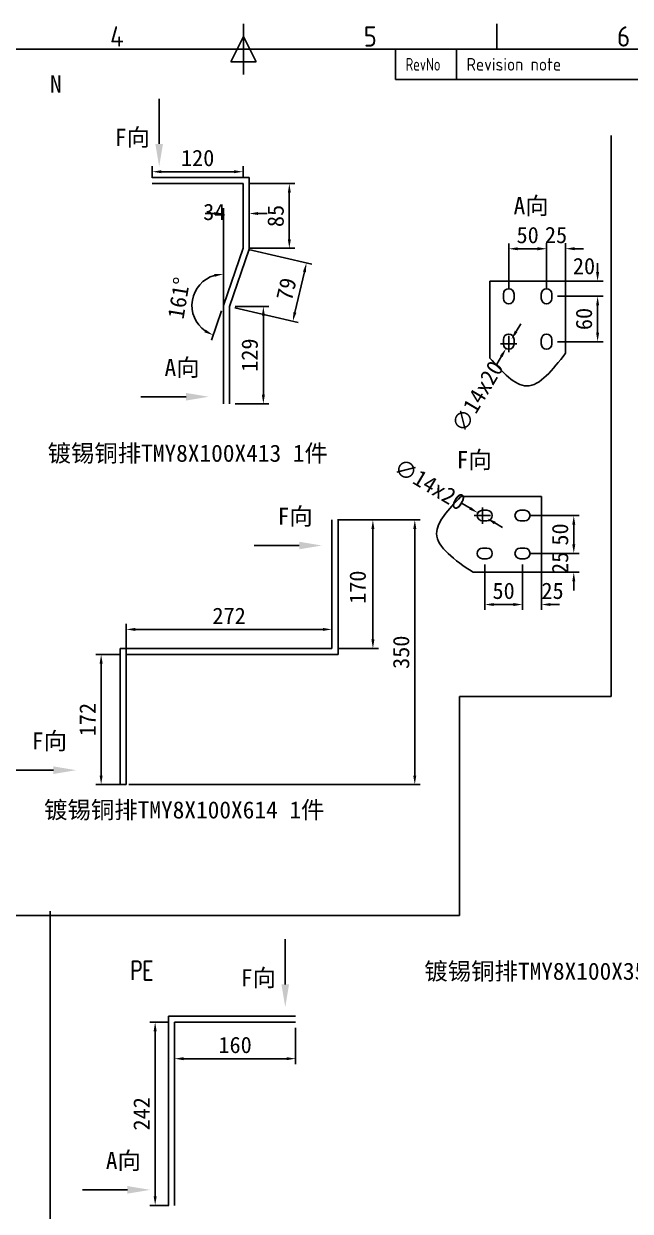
# Model space of a CAD drawing. Extents: x -48968009 to 2588125, y -43922717 to 2.
# Drawn here: x 2491233 to 2492035, y -615326 to -613756 of the extents above; entities that cross this region are included whole.
import ezdxf
from ezdxf.enums import TextEntityAlignment as Align

# ---------------------------------------------------------------- set-up
doc = ezdxf.new("R2010")
doc.units = 0
doc.header["$LTSCALE"] = 1000
doc.header["$MEASUREMENT"] = 0
doc.layers.get('DEFPOINTS').update_dxf_attribs({"linetype": 'CONTINUOUS'})
for name, color, linetype in [('$1-强电干线', 7, 'CONTINUOUS'), ('FRAME025', 7, 'CONTINUOUS'), ('FRAME050', 6, 'CONTINUOUS'), ('FRAME070', 5, 'CONTINUOUS'), ('图层4', 221, 'CONTINUOUS'), ('图层6', 221, 'CONTINUOUS')]:
    doc.layers.add(name, color=color, linetype=linetype)
doc.styles.add('_TCH_DIM', font='SIMPLEX', dxfattribs={"width": 0.8, "height": 3.5, "bigfont": 'HZTXT'})
doc.styles.add('ISOCP', font='isocp.shx')
doc.dimstyles.new('NORMAL', dxfattribs={"dimscale": 0.2, "dimtxt": 0.18, "dimasz": 0.18, "dimexe": 0.18, "dimexo": 0.0625, "dimgap": 0.09, "dimtad": 0, "dimtih": 1, "dimtoh": 1, "dimdec": 4, "dimzin": 0, "dimdsep": 46, "dimtxsty": 'Standard', "dimcen": 0.09, "dimadec": 0, "dimazin": 0, "dimtfac": 1, "dimtdec": 4, "dimtofl": 0, "dimtmove": 0, "dimatfit": 3, "dimfxl": 1, "dimtolj": 1, "dimtzin": 0, "dimarcsym": 0})

# ---------------------------------------------------------------- blocks, each defined once
blk = doc.blocks.new('SAFSDF')
at = {"layer": 'FRAME050'}
for p, q in [((2409272.5, -560567.3), (2409272.5, -560478.2)), ((2409717.7, -560522.8), (2409717.7, -560478.2)), ((2409272.5, -560500.5), (2409250.2, -560545)), ((2409294.7, -560545), (2409272.5, -560500.5)), ((2409250.2, -560545), (2409294.7, -560545))]:
    blk.add_line(p, q, dxfattribs=at)
at = {"layer": 'FRAME070'}
for p, q in [((2411053.3, -560522.8), (2407491.6, -560522.8)), ((2409539.6, -560576.2), (2409539.6, -560522.8)), ((2409646.4, -560576.2), (2409646.4, -560522.8)), ((2409539.6, -560576.2), (2411053.3, -560576.2))]:
    blk.add_line(p, q, dxfattribs=at)
at = {"layer": 'FRAME025', "ltscale": 0.8, "style": 'ISOCP', "width": 0.8}
blk.add_text('RevNo', height=22.26, dxfattribs=at).set_placement((2409557.4, -560549.5), align=Align.MIDDLE_LEFT)
at = {"layer": 'FRAME025', "style": 'ISOCP'}
blk.add_text('Revision note', height=22.261, dxfattribs=at).set_placement((2409664.2, -560549.5), align=Align.MIDDLE_LEFT)
at = {"layer": 'FRAME050', "style": 'ISOCP'}
for s, p in [('4', (2409049.9, -560500.5)), ('5', (2409495.1, -560500.5)), ('6', (2409940.3, -560500.5))]:
    blk.add_text(s, height=35.6, dxfattribs=at).set_placement(p, align=Align.MIDDLE)
blk = doc.blocks.new('*D757')
at = {"layer": 'DEFPOINTS', "color": 0}
for p in [(2441592.4, -570696.2), (2441592.4, -570746.2), (2441657.2, -570746.2)]:
    blk.add_point(p, dxfattribs=at)
at = {"layer": '图层4', "lineweight": -2}
for p, q in [((2441599.9, -570696.2), (2441664.4, -570696.2)), ((2441657.2, -570708.2), (2441657.2, -570734.2)), ((2441599.9, -570746.2), (2441664.4, -570746.2))]:
    blk.add_line(p, q, dxfattribs=at)
at = {"layer": '图层4'}
for points in [[(2441655.2, -570708.2), (2441659.2, -570708.2), (2441657.2, -570696.2)], [(2441655.2, -570734.2), (2441659.2, -570734.2), (2441657.2, -570746.2)]]:
    blk.add_solid(points, dxfattribs=at)
at = {"layer": '图层4', "insert": (2441639.2, -570721.2), "char_height": 21.6, "attachment_point": 5, "rotation": 90}
blk.add_mtext('\\A1;50', dxfattribs=at)
blk = doc.blocks.new('*D758')
at = {"layer": 'DEFPOINTS', "color": 0}
for p in [(2441626, -570746.2), (2441607.3, -570771.2), (2441657.2, -570771.2)]:
    blk.add_point(p, dxfattribs=at)
at = {"layer": '图层4', "lineweight": -2}
for p, q in [((2441657.2, -570734.2), (2441657.2, -570722.2)), ((2441633.5, -570746.2), (2441664.4, -570746.2)), ((2441614.8, -570771.2), (2441664.4, -570771.2)), ((2441657.2, -570783.2), (2441657.2, -570795.2))]:
    blk.add_line(p, q, dxfattribs=at)
at = {"layer": '图层4'}
for points in [[(2441655.2, -570734.2), (2441659.2, -570734.2), (2441657.2, -570746.2)], [(2441655.2, -570783.2), (2441659.2, -570783.2), (2441657.2, -570771.2)]]:
    blk.add_solid(points, dxfattribs=at)
at = {"layer": '图层4', "insert": (2441639.2, -570758.7), "char_height": 21.6, "attachment_point": 5, "rotation": 90}
blk.add_mtext('\\A1;25', dxfattribs=at)
blk = doc.blocks.new('*D759')
at = {"layer": 'DEFPOINTS', "color": 0}
for p in [(2441589.4, -570753.2), (2441614.4, -570753.2), (2441614.4, -570813.8)]:
    blk.add_point(p, dxfattribs=at)
at = {"layer": '图层4', "lineweight": -2}
for p, q in [((2441589.4, -570760.7), (2441589.4, -570821)), ((2441614.4, -570760.7), (2441614.4, -570821)), ((2441577.4, -570813.8), (2441565.4, -570813.8)), ((2441626.4, -570813.8), (2441638.4, -570813.8))]:
    blk.add_line(p, q, dxfattribs=at)
at = {"layer": '图层4'}
for points in [[(2441577.4, -570811.8), (2441577.4, -570815.8), (2441589.4, -570813.8)], [(2441626.4, -570811.8), (2441626.4, -570815.8), (2441614.4, -570813.8)]]:
    blk.add_solid(points, dxfattribs=at)
at = {"layer": '图层4', "insert": (2441629.1, -570795.8), "char_height": 21.6, "attachment_point": 5}
blk.add_mtext('\\A1;25', dxfattribs=at)
blk = doc.blocks.new('*D760')
at = {"layer": 'DEFPOINTS', "color": 0}
for p in [(2441539.4, -570753.2), (2441589.4, -570772), (2441539.4, -570813.8)]:
    blk.add_point(p, dxfattribs=at)
at = {"layer": '图层4', "lineweight": -2}
for p, q in [((2441539.4, -570760.7), (2441539.4, -570821)), ((2441589.4, -570779.5), (2441589.4, -570821)), ((2441577.4, -570813.8), (2441551.4, -570813.8))]:
    blk.add_line(p, q, dxfattribs=at)
at = {"layer": '图层4'}
for points in [[(2441551.4, -570811.8), (2441551.4, -570815.8), (2441539.4, -570813.8)], [(2441577.4, -570811.8), (2441577.4, -570815.8), (2441589.4, -570813.8)]]:
    blk.add_solid(points, dxfattribs=at)
at = {"layer": '图层4', "insert": (2441564.4, -570795.8), "char_height": 21.6, "attachment_point": 5}
blk.add_mtext('\\A1;50', dxfattribs=at)
blk = doc.blocks.new('*D761')
at = {"layer": 'DEFPOINTS', "color": 0}
for p in [(2441530.4, -570692.7), (2441542.4, -570699.8)]:
    blk.add_point(p, dxfattribs=at)
at = {"layer": '图层4', "lineweight": -2}
for p, q in [((2441520, -570686.5), (2441509.7, -570680.4)), ((2441536.4, -570707), (2441536.4, -570685.4)), ((2441525.6, -570696.2), (2441547.2, -570696.2)), ((2441552.7, -570706), (2441563, -570712.1))]:
    blk.add_line(p, q, dxfattribs=at)
blk.add_arc((2441536.4, -570696.2), 7, 90.2985, 180, dxfattribs=at)
at = {"layer": '图层4'}
for points in [[(2441521.1, -570684.8), (2441519, -570688.2), (2441530.4, -570692.7)], [(2441553.7, -570704.2), (2441551.7, -570707.7), (2441542.4, -570699.8)]]:
    blk.add_solid(points, dxfattribs=at)
at = {"layer": '图层4', "insert": (2441466.9, -570654.9), "char_height": 21.6, "attachment_point": 5, "rotation": 329.2313}
blk.add_mtext('\\A1;∅14x20', dxfattribs=at)
blk = doc.blocks.new('*D1867')
at = {"layer": 'DEFPOINTS', "color": 0}
for p in [(2445459.9, -622923.4), (2445409.9, -622983.2), (2445459.9, -622983.2)]:
    blk.add_point(p, dxfattribs=at)
at = {"layer": '图层4', "lineweight": -2}
for p, q in [((2445409.9, -622975.7), (2445409.9, -622916.2)), ((2445459.9, -622975.7), (2445459.9, -622916.2)), ((2445421.9, -622923.4), (2445447.9, -622923.4))]:
    blk.add_line(p, q, dxfattribs=at)
at = {"layer": '图层4'}
for points in [[(2445421.9, -622921.4), (2445421.9, -622925.4), (2445409.9, -622923.4)], [(2445447.9, -622921.4), (2445447.9, -622925.4), (2445459.9, -622923.4)]]:
    blk.add_solid(points, dxfattribs=at)
at = {"layer": '图层4', "insert": (2445434.9, -622905.4), "char_height": 21.6, "attachment_point": 5}
blk.add_mtext('\\A1;50', dxfattribs=at)
blk = doc.blocks.new('*D1868')
at = {"layer": 'DEFPOINTS', "color": 0}
for p in [(2445484.9, -622923.3), (2445459.9, -622954.5), (2445484.9, -622973.2)]:
    blk.add_point(p, dxfattribs=at)
at = {"layer": '图层4', "lineweight": -2}
for p, q in [((2445459.9, -622947), (2445459.9, -622916.1)), ((2445484.9, -622965.7), (2445484.9, -622916.1)), ((2445447.9, -622923.3), (2445435.9, -622923.3)), ((2445496.9, -622923.3), (2445508.9, -622923.3))]:
    blk.add_line(p, q, dxfattribs=at)
at = {"layer": '图层4'}
for points in [[(2445447.9, -622921.3), (2445447.9, -622925.3), (2445459.9, -622923.3)], [(2445496.9, -622921.3), (2445496.9, -622925.3), (2445484.9, -622923.3)]]:
    blk.add_solid(points, dxfattribs=at)
at = {"layer": '图层4', "insert": (2445472.4, -622905.3), "char_height": 21.6, "attachment_point": 5}
blk.add_mtext('\\A1;25', dxfattribs=at)
blk = doc.blocks.new('*D1869')
at = {"layer": 'DEFPOINTS', "color": 0}
for p in [(2445466.9, -622966.2), (2445527.4, -622966.2), (2445466.9, -622986.2)]:
    blk.add_point(p, dxfattribs=at)
at = {"layer": '图层4', "lineweight": -2}
for p, q in [((2445527.4, -622954.2), (2445527.4, -622942.2)), ((2445474.4, -622966.2), (2445534.6, -622966.2)), ((2445474.4, -622986.2), (2445534.6, -622986.2)), ((2445527.4, -622998.2), (2445527.4, -623010.2))]:
    blk.add_line(p, q, dxfattribs=at)
at = {"layer": '图层4'}
for points in [[(2445525.4, -622954.2), (2445529.4, -622954.2), (2445527.4, -622966.2)], [(2445525.4, -622998.2), (2445529.4, -622998.2), (2445527.4, -622986.2)]]:
    blk.add_solid(points, dxfattribs=at)
at = {"layer": '图层4', "insert": (2445509.4, -622946.4), "char_height": 21.6, "attachment_point": 5}
blk.add_mtext('\\A1;20', dxfattribs=at)
blk = doc.blocks.new('*D1870')
at = {"layer": 'DEFPOINTS', "color": 0}
for p in [(2445485.6, -622986.2), (2445466.9, -623046.2), (2445527.4, -623046.2)]:
    blk.add_point(p, dxfattribs=at)
at = {"layer": '图层4', "lineweight": -2}
for p, q in [((2445493.1, -622986.2), (2445534.6, -622986.2)), ((2445527.4, -622998.2), (2445527.4, -623034.2)), ((2445474.4, -623046.2), (2445534.6, -623046.2))]:
    blk.add_line(p, q, dxfattribs=at)
at = {"layer": '图层4'}
for points in [[(2445525.4, -622998.2), (2445529.4, -622998.2), (2445527.4, -622986.2)], [(2445525.4, -623034.2), (2445529.4, -623034.2), (2445527.4, -623046.2)]]:
    blk.add_solid(points, dxfattribs=at)
at = {"layer": '图层4', "insert": (2445509.4, -623016.2), "char_height": 21.6, "attachment_point": 5, "rotation": 90}
blk.add_mtext('\\A1;60', dxfattribs=at)
blk = doc.blocks.new('*D1871')
at = {"layer": 'DEFPOINTS', "color": 0}
for p in [(2445413.5, -623043.1), (2445406.3, -623055.2)]:
    blk.add_point(p, dxfattribs=at)
at = {"layer": '图层4', "lineweight": -2}
for p, q in [((2445419.6, -623032.8), (2445425.7, -623022.5)), ((2445409.9, -623060), (2445409.9, -623038.4)), ((2445399.1, -623049.2), (2445420.7, -623049.2)), ((2445400.2, -623065.5), (2445394, -623075.8))]:
    blk.add_line(p, q, dxfattribs=at)
at = {"layer": '图层4'}
for points in [[(2445417.9, -623031.8), (2445421.3, -623033.9), (2445413.5, -623043.1)], [(2445398.4, -623064.5), (2445401.9, -623066.5), (2445406.3, -623055.2)]]:
    blk.add_solid(points, dxfattribs=at)
at = {"layer": '图层4', "insert": (2445368.5, -623118.7), "char_height": 21.6, "attachment_point": 5, "rotation": 59.2313}
blk.add_mtext('\\A1;∅14x20', dxfattribs=at)
blk = doc.blocks.new('*D1991')
at = {"layer": 'DEFPOINTS', "color": 0}
for p in [(2491368.3, -614589.7), (2491335.1, -614761.7), (2491368.3, -614761.7)]:
    blk.add_point(p, dxfattribs=at)
at = {"layer": '图层4', "lineweight": -2}
for p, q in [((2491360.8, -614589.7), (2491327.9, -614589.7)), ((2491335.1, -614601.7), (2491335.1, -614749.7)), ((2491360.8, -614761.7), (2491327.9, -614761.7))]:
    blk.add_line(p, q, dxfattribs=at)
at = {"layer": '图层4'}
for points in [[(2491333.1, -614601.7), (2491337.1, -614601.7), (2491335.1, -614589.7)], [(2491333.1, -614749.7), (2491337.1, -614749.7), (2491335.1, -614761.7)]]:
    blk.add_solid(points, dxfattribs=at)
at = {"layer": '图层4', "insert": (2491317.1, -614675.7), "char_height": 21.6, "attachment_point": 5, "rotation": 90}
blk.add_mtext('\\A1;172', dxfattribs=at)
blk = doc.blocks.new('*D1992')
at = {"layer": 'DEFPOINTS', "color": 0}
for p in [(2491640.3, -614556.5), (2491640.3, -614561.7), (2491368.3, -614607.9)]:
    blk.add_point(p, dxfattribs=at)
at = {"layer": '图层4', "lineweight": -2}
for p, q in [((2491368.3, -614600.4), (2491368.3, -614549.3)), ((2491640.3, -614554.2), (2491640.3, -614549.3)), ((2491380.3, -614556.5), (2491628.3, -614556.5))]:
    blk.add_line(p, q, dxfattribs=at)
at = {"layer": '图层4'}
for points in [[(2491380.3, -614554.5), (2491380.3, -614558.5), (2491368.3, -614556.5)], [(2491628.3, -614554.5), (2491628.3, -614558.5), (2491640.3, -614556.5)]]:
    blk.add_solid(points, dxfattribs=at)
at = {"layer": '图层4', "insert": (2491504.3, -614538.5), "char_height": 21.6, "attachment_point": 5}
blk.add_mtext('\\A1;272', dxfattribs=at)
blk = doc.blocks.new('*D1993')
at = {"layer": 'DEFPOINTS', "color": 0}
for p in [(2491640.3, -614411.7), (2491694.4, -614411.7), (2491640.3, -614581.7)]:
    blk.add_point(p, dxfattribs=at)
at = {"layer": '图层4', "lineweight": -2}
for p, q in [((2491647.8, -614411.7), (2491701.6, -614411.7)), ((2491694.4, -614569.7), (2491694.4, -614423.7)), ((2491647.8, -614581.7), (2491701.6, -614581.7))]:
    blk.add_line(p, q, dxfattribs=at)
at = {"layer": '图层4'}
for points in [[(2491692.4, -614423.7), (2491696.4, -614423.7), (2491694.4, -614411.7)], [(2491692.4, -614569.7), (2491696.4, -614569.7), (2491694.4, -614581.7)]]:
    blk.add_solid(points, dxfattribs=at)
at = {"layer": '图层4', "insert": (2491674.4, -614500.7), "char_height": 21.6, "attachment_point": 5, "rotation": 90}
blk.add_mtext('\\A1;170', dxfattribs=at)
blk = doc.blocks.new('*D1994')
at = {"layer": 'DEFPOINTS', "color": 0}
for p in [(2491640.3, -614411.7), (2491364.3, -614761.7), (2491749.8, -614761.7)]:
    blk.add_point(p, dxfattribs=at)
at = {"layer": '图层4', "lineweight": -2}
for p, q in [((2491647.8, -614411.7), (2491757, -614411.7)), ((2491749.8, -614423.7), (2491749.8, -614749.7)), ((2491371.8, -614761.7), (2491757, -614761.7))]:
    blk.add_line(p, q, dxfattribs=at)
at = {"layer": '图层4'}
for points in [[(2491747.8, -614423.7), (2491751.8, -614423.7), (2491749.8, -614411.7)], [(2491747.8, -614749.7), (2491751.8, -614749.7), (2491749.8, -614761.7)]]:
    blk.add_solid(points, dxfattribs=at)
at = {"layer": '图层4', "insert": (2491731.8, -614586.7), "char_height": 21.6, "attachment_point": 5, "rotation": 90}
blk.add_mtext('\\A1;350', dxfattribs=at)
blk = doc.blocks.new('*D1995')
at = {"layer": 'DEFPOINTS', "color": 0}
for p in [(2491504.7, -614129.6), (2491504.7, -614258.2), (2491549.6, -614258.2)]:
    blk.add_point(p, dxfattribs=at)
at = {"layer": '图层6', "lineweight": -2}
for p, q in [((2491512.2, -614129.6), (2491556.8, -614129.6)), ((2491549.6, -614141.6), (2491549.6, -614246.2)), ((2491512.2, -614258.2), (2491556.8, -614258.2))]:
    blk.add_line(p, q, dxfattribs=at)
at = {"layer": '图层6'}
for points in [[(2491547.6, -614141.6), (2491551.6, -614141.6), (2491549.6, -614129.6)], [(2491547.6, -614246.2), (2491551.6, -614246.2), (2491549.6, -614258.2)]]:
    blk.add_solid(points, dxfattribs=at)
at = {"layer": '图层6', "insert": (2491531.6, -614193.9), "char_height": 21.6, "attachment_point": 5, "rotation": 90}
blk.add_mtext('\\A1;129', dxfattribs=at)
blk = doc.blocks.new('*D1996')
at = {"layer": 'DEFPOINTS', "color": 0}
for p in [(2491522.7, -614052.6), (2491504.7, -614129.6), (2491588.5, -614149.2)]:
    blk.add_point(p, dxfattribs=at)
at = {"layer": '图层6', "lineweight": -2}
for p, q in [((2491530, -614054.3), (2491613.6, -614073.8)), ((2491603.8, -614083.9), (2491591.3, -614137.5)), ((2491512, -614131.3), (2491595.6, -614150.8))]:
    blk.add_line(p, q, dxfattribs=at)
at = {"layer": '图层6'}
for points in [[(2491601.9, -614083.4), (2491605.8, -614084.3), (2491606.5, -614072.2)], [(2491589.3, -614137), (2491593.2, -614137.9), (2491588.5, -614149.2)]]:
    blk.add_solid(points, dxfattribs=at)
at = {"layer": '图层6', "insert": (2491580, -614106.6), "char_height": 21.6, "attachment_point": 5, "rotation": 76.838}
blk.add_mtext('\\A1;79', dxfattribs=at)
blk = doc.blocks.new('*D1997')
at = {"layer": 'DEFPOINTS', "color": 0}
for p in [(2491522.7, -613967.2), (2491522.7, -614052.6), (2491583.9, -614052.6)]:
    blk.add_point(p, dxfattribs=at)
at = {"layer": '图层6', "lineweight": -2}
for p, q in [((2491530.2, -613967.2), (2491591.1, -613967.2)), ((2491583.9, -613979.2), (2491583.9, -614040.6)), ((2491530.2, -614052.6), (2491591.1, -614052.6))]:
    blk.add_line(p, q, dxfattribs=at)
at = {"layer": '图层6'}
for points in [[(2491581.9, -613979.2), (2491585.9, -613979.2), (2491583.9, -613967.2)], [(2491581.9, -614040.6), (2491585.9, -614040.6), (2491583.9, -614052.6)]]:
    blk.add_solid(points, dxfattribs=at)
at = {"layer": '图层6', "insert": (2491565.9, -614009.9), "char_height": 21.6, "attachment_point": 5, "rotation": 90}
blk.add_mtext('\\A1;85', dxfattribs=at)
blk = doc.blocks.new('*D1998')
at = {"layer": 'DEFPOINTS', "color": 0}
for p in [(2491402.7, -613951.4), (2491402.7, -613967.2), (2491522.7, -613967.2)]:
    blk.add_point(p, dxfattribs=at)
at = {"layer": '图层6', "lineweight": -2}
for p, q in [((2491402.7, -613959.7), (2491402.7, -613944.2)), ((2491510.7, -613951.4), (2491414.7, -613951.4)), ((2491522.7, -613959.7), (2491522.7, -613944.2))]:
    blk.add_line(p, q, dxfattribs=at)
at = {"layer": '图层6'}
for points in [[(2491414.7, -613949.4), (2491414.7, -613953.4), (2491402.7, -613951.4)], [(2491510.7, -613949.4), (2491510.7, -613953.4), (2491522.7, -613951.4)]]:
    blk.add_solid(points, dxfattribs=at)
at = {"layer": '图层6', "insert": (2491462.7, -613933.4), "char_height": 21.6, "attachment_point": 5}
blk.add_mtext('\\A1;120', dxfattribs=at)
blk = doc.blocks.new('*D1999')
at = {"layer": 'DEFPOINTS', "color": 0}
for p in [(2491522.7, -614052.6), (2491463.2, -614103.6), (2491496.7, -614128.2), (2491496.7, -614128.2), (2491496.7, -614258.2)]:
    blk.add_point(p, dxfattribs=at)
at = {"layer": '图层6', "lineweight": -2}
for p, q in [((2491496.7, -614120.7), (2491496.7, -614079.5)), ((2491494.2, -614135.3), (2491480.8, -614174.3))]:
    blk.add_line(p, q, dxfattribs=at)
blk.add_arc((2491496.7, -614128.2), 41.5, 106.6254, 234.4042, dxfattribs=at)
at = {"layer": '图层6'}
for points in [[(2491484.5, -614086.5), (2491485.1, -614090.4), (2491496.7, -614086.7)], [(2491473.4, -614160.2), (2491471.6, -614163.7), (2491483.2, -614167.5)]]:
    blk.add_solid(points, dxfattribs=at)
at = {"layer": '图层6', "insert": (2491438, -614118.4), "char_height": 21.6, "attachment_point": 5, "rotation": 80.5148}
blk.add_mtext('\\A1;161°', dxfattribs=at)
blk = doc.blocks.new('*D2001')
at = {"layer": 'DEFPOINTS', "color": 0}
for p in [(2491530.7, -613998.1), (2491496.7, -614006.7), (2491496.7, -614167.9)]:
    blk.add_point(p, dxfattribs=at)
at = {"layer": '图层6', "lineweight": -2}
for p, q in [((2491496.7, -614160.4), (2491496.7, -613999.5)), ((2491484.7, -614006.7), (2491472.7, -614006.7)), ((2491530.7, -614005.6), (2491530.7, -614013.9)), ((2491542.7, -614006.7), (2491554.7, -614006.7))]:
    blk.add_line(p, q, dxfattribs=at)
at = {"layer": '图层6'}
for points in [[(2491484.7, -614004.7), (2491484.7, -614008.7), (2491496.7, -614006.7)], [(2491542.7, -614004.7), (2491542.7, -614008.7), (2491530.7, -614006.7)]]:
    blk.add_solid(points, dxfattribs=at)
at = {"layer": '图层6', "insert": (2491484.7, -614004.7), "char_height": 21.6, "attachment_point": 5}
blk.add_mtext('\\A1;34', dxfattribs=at)
blk = doc.blocks.new('*D2018')
at = {"layer": 'DEFPOINTS', "color": 0}
for p in [(2491432.2, -615075.9), (2491592.2, -615075.9), (2491592.2, -615124)]:
    blk.add_point(p, dxfattribs=at)
at = {"layer": '图层6', "lineweight": -2}
for p, q in [((2491432.2, -615083.4), (2491432.2, -615131.2)), ((2491592.2, -615083.4), (2491592.2, -615131.2)), ((2491444.2, -615124), (2491580.2, -615124))]:
    blk.add_line(p, q, dxfattribs=at)
at = {"layer": '图层6'}
for points in [[(2491444.2, -615122), (2491444.2, -615126), (2491432.2, -615124)], [(2491580.2, -615122), (2491580.2, -615126), (2491592.2, -615124)]]:
    blk.add_solid(points, dxfattribs=at)
at = {"layer": '图层6', "insert": (2491512.2, -615106), "char_height": 21.6, "attachment_point": 5}
blk.add_mtext('\\A1;160', dxfattribs=at)
blk = doc.blocks.new('*D2019')
at = {"layer": 'DEFPOINTS', "color": 0}
for p in [(2491406.5, -615075.9), (2491432.2, -615075.9), (2491432.2, -615317.9)]:
    blk.add_point(p, dxfattribs=at)
at = {"layer": '图层6', "lineweight": -2}
for p, q in [((2491424.7, -615075.9), (2491399.3, -615075.9)), ((2491406.5, -615305.9), (2491406.5, -615087.9)), ((2491424.7, -615317.9), (2491399.3, -615317.9))]:
    blk.add_line(p, q, dxfattribs=at)
at = {"layer": '图层6'}
for points in [[(2491404.5, -615087.9), (2491408.5, -615087.9), (2491406.5, -615075.9)], [(2491404.5, -615305.9), (2491408.5, -615305.9), (2491406.5, -615317.9)]]:
    blk.add_solid(points, dxfattribs=at)
at = {"layer": '图层6', "insert": (2491388.5, -615196.9), "char_height": 21.6, "attachment_point": 5, "rotation": 90}
blk.add_mtext('\\A1;242', dxfattribs=at)
blk = doc.blocks.new('DXXX')
at = {"layer": '图层4', "color": 33}
for p, q in [((2441507.7, -570671.2), (2441614.4, -570671.2)), ((2441614.4, -570671.2), (2441614.4, -570771.2)), ((2441542.4, -570689.2), (2441536.4, -570689.2)), ((2441592.4, -570689.2), (2441586.4, -570689.2)), ((2441536.4, -570703.2), (2441542.4, -570703.2)), ((2441586.4, -570703.2), (2441592.4, -570703.2)), ((2441542.4, -570739.2), (2441536.4, -570739.2)), ((2441536.4, -570753.2), (2441542.4, -570753.2)), ((2441592.4, -570739.2), (2441586.4, -570739.2)), ((2441586.4, -570753.2), (2441592.4, -570753.2)), ((2441524, -570771.2), (2441614.4, -570771.2))]:
    blk.add_line(p, q, dxfattribs=at)
for centre, start, end in [((2441536.4, -570696.2), 90, 270), ((2441542.4, -570696.2), 270, 90), ((2441586.4, -570696.2), 90, 270), ((2441592.4, -570696.2), 270, 90), ((2441536.4, -570746.2), 90, 270), ((2441542.4, -570746.2), 270, 90), ((2441586.4, -570746.2), 90, 270), ((2441592.4, -570746.2), 270, 90)]:
    blk.add_arc(centre, 7, start, end, dxfattribs=at)
blk.add_spline([(2441507.7, -570671.2), (2441475.9, -570720.1), (2441524, -570771.2)], degree=3, dxfattribs=at)
at = {"layer": '图层4', "insert": (2441525.6, -570623.6), "char_height": 22.68, "attachment_point": 5}
blk.add_mtext('\\A1;F{\\fSimSun|b0|i0|c134|p2;向}', dxfattribs=at)
at = {"layer": '图层4', "color": 33}
dim = blk.add_diameter_dim_2p(p1=(2441542.4, -570699.8), p2=(2441530.4, -570692.7), text='<>x20', dimstyle='NORMAL', override={"dimscale": 120, "dimasz": 0.1, "dimexe": 0.06, "dimgap": 0.06, "dimtad": 1, "dimtih": 0, "dimdec": 0, "dimclrd": 256, "dimclre": 256, "dimclrt": 256, "dimtdec": 0, "dimtix": 1, "dimtmove": 2, "dimfxl": 250, "dimtfillclr": 2}, dxfattribs=at)
dim.commit()
dim.dimension.update_dxf_attribs({"geometry": '*D761', "text_midpoint": (2441466.9, -570654.9), "dimtype": 131})
for base, p1, p2, picture, middle in [((2441657.2, -570746.2), (2441592.4, -570696.2), (2441592.4, -570746.2), '*D757', (2441639.2, -570721.2)), ((2441657.2, -570771.2), (2441626, -570746.2), (2441607.3, -570771.2), '*D758', (2441639.2, -570758.7))]:
    dim = blk.add_linear_dim(base=base, p1=p1, p2=p2, angle=270, dimstyle='NORMAL', override={"dimscale": 120, "dimasz": 0.1, "dimexe": 0.06, "dimgap": 0.06, "dimtad": 1, "dimtih": 0, "dimdec": 0, "dimclrd": 256, "dimclre": 256, "dimclrt": 256, "dimtdec": 0, "dimtix": 1, "dimtmove": 2, "dimfxl": 250, "dimtfillclr": 2}, dxfattribs=at)
    dim.commit()
    dim.dimension.update_dxf_attribs({"geometry": picture, "text_midpoint": middle})
dim = blk.add_linear_dim(base=(2441539.4, -570813.8), p1=(2441589.4, -570772), p2=(2441539.4, -570753.2), dimstyle='NORMAL', override={"dimscale": 120, "dimasz": 0.1, "dimexe": 0.06, "dimgap": 0.06, "dimtad": 1, "dimtih": 0, "dimdec": 0, "dimclrd": 256, "dimclre": 256, "dimclrt": 256, "dimtdec": 0, "dimtix": 1, "dimtmove": 2, "dimfxl": 250, "dimtfillclr": 2}, dxfattribs=at)
dim.commit()
dim.dimension.update_dxf_attribs({"geometry": '*D760', "text_midpoint": (2441564.4, -570795.8)})
dim = blk.add_linear_dim(base=(2441614.4, -570813.8), p1=(2441589.4, -570753.2), p2=(2441614.4, -570753.2), dimstyle='NORMAL', override={"dimscale": 120, "dimasz": 0.1, "dimexe": 0.06, "dimgap": 0.06, "dimtad": 1, "dimtih": 0, "dimdec": 0, "dimclrd": 256, "dimclre": 256, "dimclrt": 256, "dimtdec": 0, "dimtix": 1, "dimtmove": 2, "dimfxl": 250, "dimtfillclr": 2}, dxfattribs=at)
dim.commit()
dim.dimension.update_dxf_attribs({"geometry": '*D759', "text_midpoint": (2441629.1, -570795.8), "dimtype": 128})
blk = doc.blocks.new('TYTYTTRY54')
at = {"layer": '图层4', "color": 33}
for p, q in [((2445384.9, -623067.8), (2445384.9, -622966.2)), ((2445384.9, -622966.2), (2445484.9, -622966.2)), ((2445484.9, -623061.6), (2445484.9, -622966.2)), ((2445402.9, -622983.2), (2445402.9, -622989.2)), ((2445416.9, -622989.2), (2445416.9, -622983.2)), ((2445452.9, -622983.2), (2445452.9, -622989.2)), ((2445466.9, -622989.2), (2445466.9, -622983.2)), ((2445402.9, -623043.2), (2445402.9, -623049.2)), ((2445416.9, -623049.2), (2445416.9, -623043.2)), ((2445452.9, -623043.2), (2445452.9, -623049.2)), ((2445466.9, -623049.2), (2445466.9, -623043.2))]:
    blk.add_line(p, q, dxfattribs=at)
for centre, start, end in [((2445409.9, -622983.2), 0, 180), ((2445459.9, -622983.2), 0, 180), ((2445409.9, -622989.2), 180, 0), ((2445459.9, -622989.2), 180, 0), ((2445409.9, -623043.2), 0, 180), ((2445459.9, -623043.2), 0, 180), ((2445409.9, -623049.2), 180, 0), ((2445459.9, -623049.2), 180, 0)]:
    blk.add_arc(centre, 7, start, end, dxfattribs=at)
blk.add_spline([(2445384.9, -623067.8), (2445433.8, -623104.7), (2445484.9, -623061.6)], degree=3, dxfattribs=at)
at = {"layer": '图层4', "insert": (2445439.5, -622867.7), "char_height": 22.68, "attachment_point": 5}
blk.add_mtext('\\A1;A{\\fSimSun|b0|i0|c134|p2;向}', dxfattribs=at)
at = {"layer": '图层4', "color": 33}
for base, p1, p2, picture, middle in [((2445459.9, -622923.4), (2445409.9, -622983.2), (2445459.9, -622983.2), '*D1867', (2445434.9, -622905.4)), ((2445484.9, -622923.3), (2445459.9, -622954.5), (2445484.9, -622973.2), '*D1868', (2445472.4, -622905.3))]:
    dim = blk.add_linear_dim(base=base, p1=p1, p2=p2, dimstyle='NORMAL', override={"dimscale": 120, "dimasz": 0.1, "dimexe": 0.06, "dimgap": 0.06, "dimtad": 1, "dimtih": 0, "dimdec": 0, "dimclrd": 256, "dimclre": 256, "dimclrt": 256, "dimtdec": 0, "dimtix": 1, "dimtmove": 2, "dimfxl": 250, "dimtfillclr": 2}, dxfattribs=at)
    dim.commit()
    dim.dimension.update_dxf_attribs({"geometry": picture, "text_midpoint": middle})
dim = blk.add_linear_dim(base=(2445527.4, -622966.2), p1=(2445466.9, -622986.2), p2=(2445466.9, -622966.2), angle=90, dimstyle='NORMAL', override={"dimscale": 120, "dimasz": 0.1, "dimexe": 0.06, "dimgap": 0.06, "dimtad": 1, "dimtih": 0, "dimdec": 0, "dimclrd": 256, "dimclre": 256, "dimclrt": 256, "dimtdec": 0, "dimtix": 1, "dimtmove": 2, "dimfxl": 250, "dimtfillclr": 2}, dxfattribs=at)
dim.commit()
dim.dimension.update_dxf_attribs({"geometry": '*D1869', "text_midpoint": (2445509.4, -622946.4), "dimtype": 128})
dim = blk.add_linear_dim(base=(2445527.4, -623046.2), p1=(2445485.6, -622986.2), p2=(2445466.9, -623046.2), angle=90, dimstyle='NORMAL', override={"dimscale": 120, "dimasz": 0.1, "dimexe": 0.06, "dimgap": 0.06, "dimtad": 1, "dimtih": 0, "dimdec": 0, "dimclrd": 256, "dimclre": 256, "dimclrt": 256, "dimtdec": 0, "dimtix": 1, "dimtmove": 2, "dimfxl": 250, "dimtfillclr": 2}, dxfattribs=at)
dim.commit()
dim.dimension.update_dxf_attribs({"geometry": '*D1870', "text_midpoint": (2445509.4, -623016.2)})
dim = blk.add_diameter_dim_2p(p1=(2445413.5, -623043.1), p2=(2445406.3, -623055.2), text='<>x20', dimstyle='NORMAL', override={"dimscale": 120, "dimasz": 0.1, "dimexe": 0.06, "dimgap": 0.06, "dimtad": 1, "dimtih": 0, "dimdec": 0, "dimclrd": 256, "dimclre": 256, "dimclrt": 256, "dimtdec": 0, "dimtix": 1, "dimtmove": 2, "dimfxl": 250, "dimtfillclr": 2}, dxfattribs=at)
dim.commit()
dim.dimension.update_dxf_attribs({"geometry": '*D1871', "text_midpoint": (2445368.5, -623118.7), "dimtype": 131})

msp = doc.modelspace()

# ---------------------------------------------------------------- linework, layer by layer
at = {"layer": '图层4'}
for p, q in [((2491411.8, -613914.7), (2491411.8, -613855.1)), ((2491447.4, -614248.9), (2491387.8, -614248.9)), ((2491597, -614445.6), (2491537.4, -614445.6)), ((2491272.1, -614742.6), (2491212.5, -614742.6)), ((2491578.5, -615025.8), (2491578.5, -614966.2)), ((2491369.9, -615297.4), (2491310.3, -615297.4))]:
    msp.add_line(p, q, dxfattribs=at)
at = {"layer": '图层4', "color": 33}
for p, q in [((2491530.7, -613959.2), (2491402.7, -613959.2)), ((2491522.7, -613967.2), (2491402.7, -613967.2)), ((2491522.7, -614052.6), (2491522.7, -613967.2)), ((2491530.7, -614053.9), (2491530.7, -613959.2)), ((2491496.7, -614258.2), (2491496.7, -614128.2)), ((2491504.7, -614258.2), (2491504.7, -614129.6)), ((2491640.3, -614581.7), (2491640.3, -614411.7)), ((2491648.3, -614589.7), (2491648.3, -614411.7)), ((2491360.3, -614581.7), (2491360.3, -614761.7)), ((2491640.3, -614581.7), (2491360.3, -614581.7)), ((2491368.3, -614589.7), (2491368.3, -614761.7)), ((2491648.3, -614589.7), (2491368.3, -614589.7)), ((2491368.3, -614761.7), (2491360.3, -614761.7))]:
    msp.add_line(p, q, dxfattribs=at)
at = {"layer": '图层4'}
for points in [[(2491416.8, -613914.7), (2491406.8, -613914.7), (2491411.8, -613944.7)], [(2491447.4, -614243.9), (2491447.4, -614253.9), (2491477.4, -614248.9)], [(2491597, -614440.6), (2491597, -614450.6), (2491627, -614445.6)], [(2491272.1, -614737.6), (2491272.1, -614747.6), (2491302.1, -614742.6)], [(2491583.5, -615025.8), (2491573.5, -615025.8), (2491578.5, -615055.8)], [(2491369.9, -615292.4), (2491369.9, -615302.4), (2491399.9, -615297.4)]]:
    msp.add_solid(points, dxfattribs=at)
at = {"layer": '图层6', "color": 33}
for p, q in [((2492009.3, -614645.4), (2492009.3, -613903.7)), ((2491522.7, -614052.6), (2491496.7, -614128.2)), ((2491530.7, -614053.9), (2491504.7, -614129.6)), ((2491808.8, -614934.9), (2491808.8, -614645.4)), ((2491808.8, -614645.4), (2492009.3, -614645.4)), ((2491267.5, -614929.1), (2491267.5, -615563.1)), ((2490270.3, -614934.9), (2491808.8, -614934.9)), ((2491424.2, -615067.9), (2491592.2, -615067.9)), ((2491424.2, -615067.9), (2491424.2, -615317.9)), ((2491432.2, -615075.9), (2491592.2, -615075.9)), ((2491432.2, -615075.9), (2491432.2, -615317.9))]:
    msp.add_line(p, q, dxfattribs=at)

# ---------------------------------------------------------------- block references
at = {"layer": '图层4', "color": 33, "xscale": 0.7523999999684747, "yscale": 0.7523999999975786, "zscale": 0.7524000000000001}
msp.add_blockref('SAFSDF', (678786.8, -192052), dxfattribs=at)
at = {"layer": '图层4', "color": 33}
msp.add_blockref('DXXX', (50302.8, -43709.8), dxfattribs=at)
at = {"layer": '图层6', "color": 33}
msp.add_blockref('TYTYTTRY54', (46464.1, 8870.1), dxfattribs=at)

# ---------------------------------------------------------------- texts
at = {"layer": '$1-强电干线', "color": 1, "style": '_TCH_DIM', "width": 0.705882}
msp.add_text('PE', height=24.99, dxfattribs=at).set_placement((2491373.7, -615019.9))
at = {"layer": '图层4'}
msp.add_text('N', height=22.7, dxfattribs=at).set_placement((2491267.5, -613846.7))
at = {"layer": '图层4', "char_height": 22.68, "attachment_point": 5}
for s, insert in [('\\A1;F{\\fSimSun|b0|i0|c134|p2;向}', (2491376.5, -613907.1)), ('\\A1;A{\\fSimSun|b0|i0|c134|p2;向}', (2491442.1, -614211.4)), ('{\\fSimSun|b0|i0|c134|p2;镀锡铜排TMY8X100X413 1件}', (2491449.6, -614324.8)), ('\\A1;F{\\fSimSun|b0|i0|c134|p2;向}', (2491591.7, -614408.1)), ('\\A1;F{\\fSimSun|b0|i0|c134|p2;向}', (2491266.8, -614705.1)), ('{\\fSimSun|b0|i0|c134|p2;镀锡铜排TMY8X100X614 1件}', (2491445, -614796.3)), ('{\\fSimSun|b0|i0|c134|p2;镀锡铜排TMY8X100X350 4件(用于L1L2L3PE)}', (2492055.8, -615011.4)), ('\\A1;F{\\fSimSun|b0|i0|c134|p2;向}', (2491543.1, -615018.3)), ('\\A1;A{\\fSimSun|b0|i0|c134|p2;向}', (2491364.5, -615259.9))]:
    msp.add_mtext(s, dxfattribs=dict(at, insert=insert))

# ---------------------------------------------------------------- dimensions: what is measured, and where the dimension line sits
at = {"layer": '图层4', "color": 33}
for base, p1, p2, override, picture, middle in [((2491749.8, -614761.7), (2491640.3, -614411.7), (2491364.3, -614761.7), {"dimscale": 120, "dimasz": 0.1, "dimexe": 0.06, "dimgap": 0.06, "dimtad": 1, "dimtih": 0, "dimdec": 0, "dimclrd": 256, "dimclre": 256, "dimclrt": 256, "dimtdec": 0, "dimtix": 1, "dimtmove": 2, "dimatfit": 0, "dimfxl": 250, "dimtfillclr": 2}, '*D1994', (2491731.8, -614586.7)), ((2491335.1, -614761.7), (2491368.3, -614589.7), (2491368.3, -614761.7), {"dimscale": 120, "dimasz": 0.1, "dimexe": 0.06, "dimgap": 0.06, "dimtad": 1, "dimtih": 0, "dimdec": 0, "dimclrd": 256, "dimclre": 256, "dimclrt": 256, "dimtdec": 0, "dimtix": 1, "dimtmove": 2, "dimfxl": 250, "dimtfillclr": 2}, '*D1991', (2491317.1, -614675.7))]:
    dim = msp.add_linear_dim(base=base, p1=p1, p2=p2, angle=90, dimstyle='NORMAL', override=override, dxfattribs=at)
    dim.commit()
    dim.dimension.update_dxf_attribs({"geometry": picture, "text_midpoint": middle})
dim = msp.add_linear_dim(base=(2491694.4, -614411.7), p1=(2491640.3, -614581.7), p2=(2491640.3, -614411.7), angle=90, dimstyle='NORMAL', override={"dimscale": 120, "dimasz": 0.1, "dimexe": 0.06, "dimgap": 0.06, "dimtad": 1, "dimtih": 0, "dimdec": 0, "dimclrd": 256, "dimclre": 256, "dimclrt": 256, "dimtdec": 0, "dimtix": 1, "dimtmove": 2, "dimfxl": 250, "dimtfillclr": 2}, dxfattribs=at)
dim.commit()
dim.dimension.update_dxf_attribs({"geometry": '*D1993', "text_midpoint": (2491674.4, -614500.7), "dimtype": 160})
dim = msp.add_linear_dim(base=(2491640.3, -614556.5), p1=(2491368.3, -614607.9), p2=(2491640.3, -614561.7), dimstyle='NORMAL', override={"dimscale": 120, "dimasz": 0.1, "dimexe": 0.06, "dimgap": 0.06, "dimtad": 1, "dimtih": 0, "dimdec": 0, "dimclrd": 256, "dimclre": 256, "dimclrt": 256, "dimtdec": 0, "dimtix": 1, "dimtmove": 2, "dimfxl": 250, "dimtfillclr": 2}, dxfattribs=at)
dim.commit()
dim.dimension.update_dxf_attribs({"geometry": '*D1992', "text_midpoint": (2491504.3, -614538.5)})
at = {"layer": '图层6', "color": 33}
for p1, p2, distance, picture, middle in [((2491522.7, -613967.2), (2491402.7, -613967.2), -15.8, '*D1998', (2491462.7, -613933.4)), ((2491522.7, -613967.2), (2491522.7, -614052.6), 61.2, '*D1997', (2491565.9, -614009.9)), ((2491522.7, -614052.6), (2491504.7, -614129.6), 86.1, '*D1996', (2491580, -614106.6))]:
    dim = msp.add_aligned_dim(p1=p1, p2=p2, distance=distance, dimstyle='NORMAL', override={"dimscale": 120, "dimasz": 0.1, "dimexe": 0.06, "dimgap": 0.06, "dimtad": 1, "dimtih": 0, "dimdec": 0, "dimclrd": 256, "dimclre": 256, "dimclrt": 256, "dimtdec": 0, "dimtix": 1, "dimtmove": 2, "dimatfit": 0, "dimfxl": 250, "dimtfillclr": 2}, dxfattribs=at)
    dim.commit()
    dim.dimension.update_dxf_attribs({"geometry": picture, "text_midpoint": middle})
dim = msp.add_linear_dim(base=(2491496.7, -614006.7), p1=(2491530.7, -613998.1), p2=(2491496.7, -614167.9), dimstyle='NORMAL', override={"dimscale": 120, "dimasz": 0.1, "dimexe": 0.06, "dimgap": 0.06, "dimtad": 1, "dimtih": 0, "dimdec": 0, "dimclrd": 256, "dimclre": 256, "dimclrt": 256, "dimtdec": 0, "dimtix": 1, "dimtmove": 2, "dimatfit": 0, "dimfxl": 250, "dimtfillclr": 2}, dxfattribs=at)
dim.commit()
dim.dimension.update_dxf_attribs({"geometry": '*D2001', "text_midpoint": (2491484.7, -614004.7), "dimtype": 160})
dim = msp.add_angular_dim_2l(base=(2491463.2, -614103.6), line1=((2491496.7, -614258.2), (2491496.7, -614128.2)), line2=((2491522.7, -614052.6), (2491496.7, -614128.2)), dimstyle='NORMAL', override={"dimscale": 120, "dimasz": 0.1, "dimexe": 0.06, "dimgap": 0.06, "dimtad": 1, "dimtih": 0, "dimdec": 0, "dimclrd": 256, "dimclre": 256, "dimclrt": 256, "dimtdec": 0, "dimtix": 1, "dimtmove": 2, "dimatfit": 0, "dimfxl": 250, "dimtfillclr": 2}, dxfattribs=at)
dim.commit()
dim.dimension.update_dxf_attribs({"geometry": '*D1999', "text_midpoint": (2491438, -614118.4)})
for base, p1, p2, picture, middle in [((2491549.6, -614258.2), (2491504.7, -614129.6), (2491504.7, -614258.2), '*D1995', (2491531.6, -614193.9)), ((2491406.5, -615075.9), (2491432.2, -615317.9), (2491432.2, -615075.9), '*D2019', (2491388.5, -615196.9))]:
    dim = msp.add_linear_dim(base=base, p1=p1, p2=p2, angle=90, dimstyle='NORMAL', override={"dimscale": 120, "dimasz": 0.1, "dimexe": 0.06, "dimgap": 0.06, "dimtad": 1, "dimtih": 0, "dimdec": 0, "dimclrd": 256, "dimclre": 256, "dimclrt": 256, "dimtdec": 0, "dimtix": 1, "dimtmove": 2, "dimatfit": 0, "dimfxl": 250, "dimtfillclr": 2}, dxfattribs=at)
    dim.commit()
    dim.dimension.update_dxf_attribs({"geometry": picture, "text_midpoint": middle})
dim = msp.add_linear_dim(base=(2491592.2, -615124), p1=(2491432.2, -615075.9), p2=(2491592.2, -615075.9), dimstyle='NORMAL', override={"dimscale": 120, "dimasz": 0.1, "dimexe": 0.06, "dimgap": 0.06, "dimtad": 1, "dimtih": 0, "dimdec": 0, "dimclrd": 256, "dimclre": 256, "dimclrt": 256, "dimtdec": 0, "dimtix": 1, "dimtmove": 2, "dimatfit": 0, "dimfxl": 250, "dimtfillclr": 2}, dxfattribs=at)
dim.commit()
dim.dimension.update_dxf_attribs({"geometry": '*D2018', "text_midpoint": (2491512.2, -615106)})

doc.saveas('drawing.dxf')
